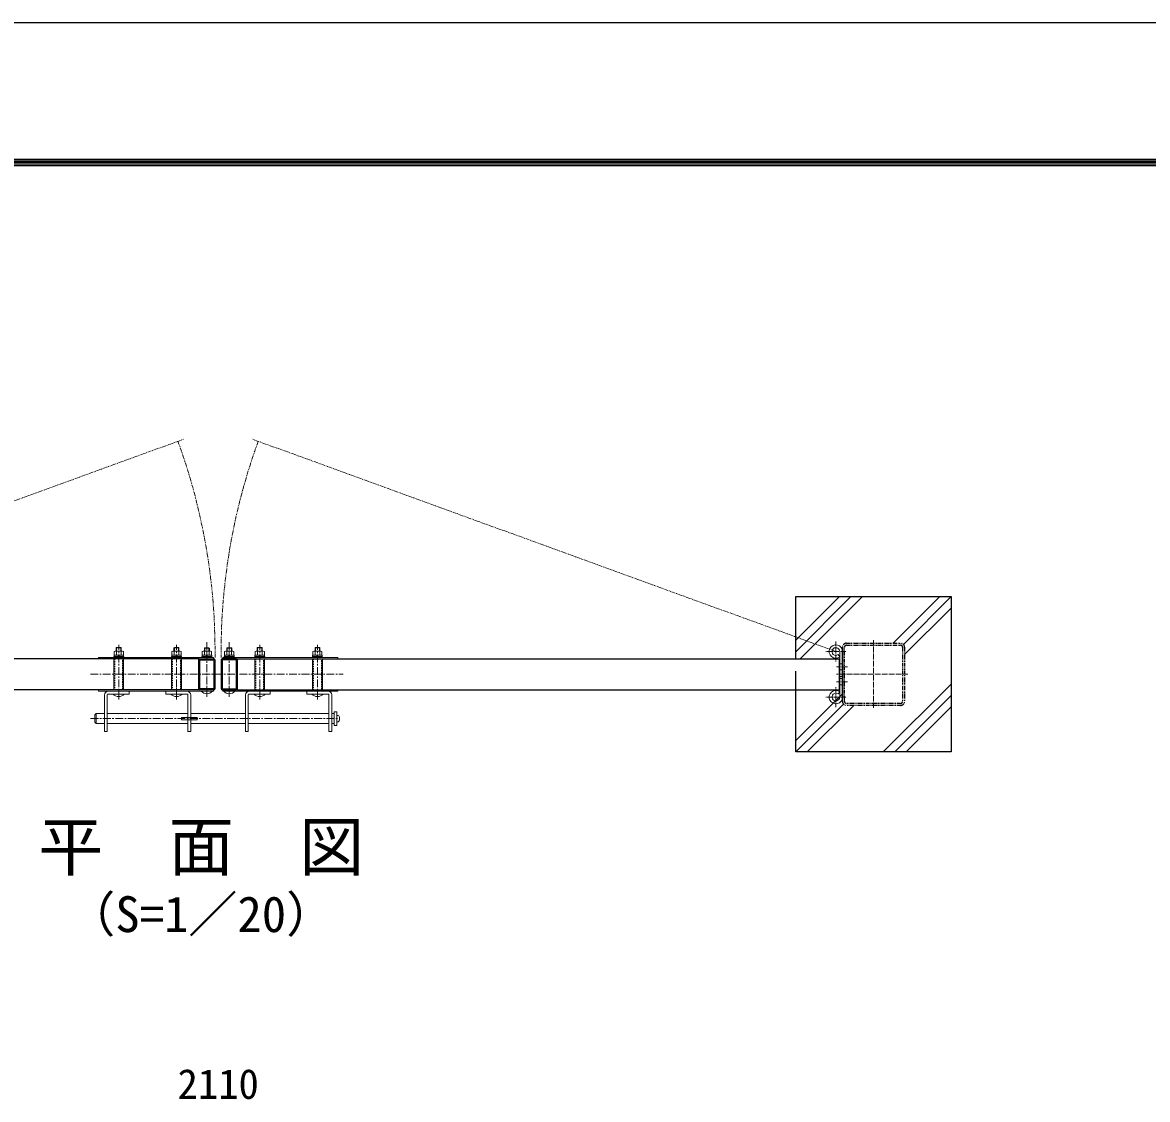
# Model space of a CAD drawing. Units: millimetres, scale not verified. Extents: x -4200 to 4200, y -2970 to 2970.
# Drawn here: x 797 to 2608, y 1236 to 2970 of the extents above; entities that cross this region are included whole.
import ezdxf
from ezdxf.enums import TextEntityAlignment as Align

# ---------------------------------------------------------------- set-up
doc = ezdxf.new("R2010")
doc.units = ezdxf.units.MM
doc.header["$LTSCALE"] = 10
for name, pattern in [('USER1', [2, 1.25, -0.25, 0.25, -0.25]), ('USER2', [1.125, 0.75, -0.125, 0.125, -0.125]), ('USER3', [0.375, 0.25, -0.125]), ('USER4', [1.25, 0.625, -0.125, 0.125, -0.125, 0.125, -0.125])]:
    doc.linetypes.add(name, pattern=pattern)
for name, color, linetype, lineweight in [('0-0_D-TTL-TXT', 7, 'Continuous', 25), ('0-1_D-TTL', 7, 'Continuous', 25), ('0-2_D-STR1', 1, 'Continuous', 25), ('0-4_D-STR-DIM', 7, 'Continuous', 13), ('0-7_D-BMK', 2, 'USER1', 13), ('0-8_D-STR4', 7, 'Continuous', 25), ('0-A_D-STR3', 3, 'Continuous', 13)]:
    doc.layers.add(name, color=color, linetype=linetype, lineweight=lineweight)
doc.styles.add('ＭＳ ゴシック', font='')
doc.styles.get('ＭＳ ゴシック').set_extended_font_data('MS Gothic')

msp = doc.modelspace()

# ---------------------------------------------------------------- linework, layer by layer
at = {"layer": '0-1_D-TTL', "color": 2}
msp.add_lwpolyline([(-4200, 2970), (4200, 2970), (4200, -2970), (-4200, -2970)], close=True, dxfattribs=at)
at = {"layer": '0-1_D-TTL'}
for points in [[(-3930, 2750), (3930, 2750), (3930, -2750), (-3930, -2750)], [(-3927.5, 2747.5), (3927.5, 2747.5), (3927.5, -2747.5), (-3927.5, -2747.5)], [(-3925, 2745), (3925, 2745), (3925, -2745), (-3925, -2745)], [(-3922.5, 2742.5), (3922.5, 2742.5), (3922.5, -2742.5), (-3922.5, -2742.5)], [(-3920, 2740), (3920, 2740), (3920, -2740), (-3920, -2740)]]:
    msp.add_lwpolyline(points, close=True, dxfattribs=at)
at = {"layer": '0-2_D-STR1'}
for p, q in [((2116.7, 1964.36), (2116.7, 1884.06)), ((2116.7, 1877.16), (2116.7, 1964.36)), ((1080.7, 1945.76), (111.7, 1945.76)), ((1080.7, 1897.36), (1080.7, 1944.16)), ((1080.7, 1897.36), (1080.7, 1944.16)), ((1082.3, 1945.76), (1105.1, 1945.76)), ((1082.3, 1945.76), (1105.1, 1945.76)), ((1106.7, 1944.16), (1106.7, 1897.36)), ((1106.7, 1944.16), (1106.7, 1897.36)), ((1116.7, 1944.16), (1116.7, 1897.36)), ((1116.7, 1944.16), (1116.7, 1897.36)), ((1141.1, 1945.76), (1118.3, 1945.76)), ((1141.1, 1945.76), (1118.3, 1945.76)), ((1142.7, 1945.76), (2111.7, 1945.76)), ((1142.7, 1897.36), (1142.7, 1944.16)), ((1142.7, 1897.36), (1142.7, 1944.16)), ((2111.7, 1895.76), (2111.7, 1945.76)), ((1080.7, 1895.76), (111.7, 1895.76)), ((1105.1, 1895.76), (1082.3, 1895.76)), ((1105.1, 1895.76), (1082.3, 1895.76)), ((1118.3, 1895.76), (1141.1, 1895.76)), ((1118.3, 1895.76), (1141.1, 1895.76)), ((1142.7, 1895.76), (2111.7, 1895.76))]:
    msp.add_line(p, q, dxfattribs=at)
at = {"layer": '0-2_D-STR1', "linetype": 'USER4'}
for p, q in [((2119.9, 1877.16), (2119.9, 1964.36)), ((2123.1, 1970.76), (2210.3, 1970.76)), ((2123.1, 1967.56), (2210.3, 1967.56)), ((2213.5, 1964.36), (2213.5, 1877.16)), ((2216.7, 1964.36), (2216.7, 1877.16)), ((2210.3, 1873.96), (2123.1, 1873.96)), ((2210.3, 1870.76), (2123.1, 1870.76))]:
    msp.add_line(p, q, dxfattribs=at)
at = {"layer": '0-2_D-STR1'}
for points in [[(1105.1, 1897.36), (1082.3, 1897.36), (1082.3, 1944.16), (1105.1, 1944.16)], [(1105.1, 1897.36), (1082.3, 1897.36), (1082.3, 1944.16), (1105.1, 1944.16)], [(1118.3, 1897.36), (1141.1, 1897.36), (1141.1, 1944.16), (1118.3, 1944.16)], [(1118.3, 1897.36), (1141.1, 1897.36), (1141.1, 1944.16), (1118.3, 1944.16)]]:
    msp.add_lwpolyline(points, close=True, dxfattribs=at)
at = {"layer": '0-2_D-STR1', "linetype": 'USER4'}
for centre, radius, start, end in [((2123.1, 1964.36), 6.4, 90, 180), ((2123.1, 1964.36), 3.2, 90, 180), ((2210.3, 1964.36), 6.4, 0, 90), ((2210.3, 1964.36), 3.2, 0, 90), ((2123.1, 1877.16), 6.4, 180, 270), ((2123.1, 1877.16), 3.2, 180, 270), ((2210.3, 1877.16), 6.4, 270, 0), ((2210.3, 1877.16), 3.2, 270, 0)]:
    msp.add_arc(centre, radius, start, end, dxfattribs=at)
at = {"layer": '0-2_D-STR1'}
for centre, start, end in [((1082.3, 1944.16), 90, 180), ((1082.3, 1944.16), 90, 180), ((1105.1, 1944.16), 0, 90), ((1105.1, 1944.16), 0, 90), ((1118.3, 1944.16), 90, 180), ((1118.3, 1944.16), 90, 180), ((1141.1, 1944.16), 0, 90), ((1141.1, 1944.16), 0, 90), ((1082.3, 1897.36), 180, 270), ((1082.3, 1897.36), 180, 270), ((1105.1, 1897.36), 270, 0), ((1105.1, 1897.36), 270, 0), ((1118.3, 1897.36), 180, 270), ((1118.3, 1897.36), 180, 270), ((1141.1, 1897.36), 270, 0), ((1141.1, 1897.36), 270, 0)]:
    msp.add_arc(centre, 1.6, start, end, dxfattribs=at)
at = {"layer": '0-7_D-BMK', "linetype": 'USER4'}
for p, q in [((117.4, 1957.46), (1056.95, 2299.43)), ((2106, 1957.46), (1166.45, 2299.43))]:
    msp.add_line(p, q, dxfattribs=at)
at = {"layer": '0-7_D-BMK', "linetype": 'USER2'}
for p, q in [((2106, 1973.73), (2106, 1941.2)), ((2166.7, 1975.76), (2166.7, 1865.76)), ((2122.27, 1957.46), (2089.74, 1957.46)), ((2124.9, 1932.76), (2107.2, 1932.76)), ((2221.7, 1920.76), (2107.2, 1920.76)), ((2124.9, 1908.76), (2107.2, 1908.76)), ((2122.27, 1884.06), (2089.74, 1884.06)), ((2106, 1867.8), (2106, 1900.33))]:
    msp.add_line(p, q, dxfattribs=at)
at = {"layer": '0-7_D-BMK'}
for p, q in [((951.71, 1879.96), (951.71, 1968.03)), ((1044.71, 1879.96), (1044.71, 1968.03)), ((1044.71, 1879.96), (1044.71, 1968.03)), ((1093.71, 1884.46), (1093.71, 1972.53)), ((1129.71, 1884.46), (1129.71, 1972.53)), ((1178.71, 1879.96), (1178.71, 1968.03)), ((1271.7, 1879.96), (1271.7, 1968.03)), ((1093.71, 1951.06), (1093.71, 1942.76)), ((1129.71, 1951.06), (1129.71, 1942.76)), ((906.19, 1920.76), (1312.85, 1920.76)), ((951.71, 1896.46), (951.71, 1885.96)), ((1044.71, 1890.46), (1044.71, 1898.76)), ((1044.71, 1896.46), (1044.71, 1885.96)), ((1093.71, 1890.46), (1093.71, 1898.76)), ((1129.71, 1890.46), (1129.71, 1898.76)), ((1178.71, 1890.46), (1178.71, 1898.76)), ((1178.71, 1896.46), (1178.71, 1885.96)), ((1271.7, 1896.46), (1271.7, 1885.96)), ((906.46, 1849.46), (1303.96, 1849.46))]:
    msp.add_line(p, q, dxfattribs=at)
at = {"layer": '0-7_D-BMK', "linetype": 'USER4'}
for centre, start, end in [((117.4, 1957.46), 359.45568, 20), ((2106, 1957.46), 160, 180.54432)]:
    msp.add_arc(centre, 989.39, start, end, dxfattribs=at)
at = {"layer": '0-8_D-STR4'}
for p, q in [((2041.7, 2045.76), (2291.7, 2045.76)), ((2041.7, 1975.51), (2111.95, 2045.76)), ((2041.7, 1957.13), (2130.34, 2045.76)), ((2041.7, 1945.76), (2041.7, 2045.76)), ((2048.72, 1945.76), (2148.72, 2045.76)), ((2198.32, 1970.76), (2273.32, 2045.76)), ((2216.7, 1952.38), (2291.7, 2027.38)), ((2041.7, 1795.76), (2041.7, 1925.76)), ((2182.37, 1795.76), (2291.7, 1905.1)), ((2042.15, 1814.6), (2116.7, 1889.15)), ((2200.75, 1795.76), (2291.7, 1886.71)), ((2041.7, 1795.76), (2118.58, 1872.64)), ((2060.09, 1795.76), (2135.09, 1870.76)), ((2219.14, 1795.76), (2291.7, 1868.33)), ((2291.7, 1795.76), (2041.7, 1795.76))]:
    msp.add_line(p, q, dxfattribs=at)
msp.add_lwpolyline([(2214.83, 1968.89), (2291.7, 2045.76), (2291.7, 1795.76)], dxfattribs=at)
at = {"layer": '0-A_D-STR3'}
for p, q in [((944.46, 1951.66), (944.46, 1957.46)), ((957.74, 1958.16), (946.19, 1958.16)), ((948.39, 1963.96), (947.71, 1963.28)), ((947.71, 1958.16), (947.71, 1963.28)), ((948.21, 1951.66), (948.21, 1957.46)), ((948.39, 1958.16), (948.39, 1963.96)), ((948.39, 1963.96), (955.03, 1963.96)), ((955.03, 1958.16), (955.03, 1963.96)), ((955.71, 1958.16), (955.71, 1963.28)), ((955.71, 1951.66), (955.71, 1957.46)), ((959.46, 1951.66), (959.46, 1957.46)), ((1037.21, 1951.66), (1037.21, 1957.46)), ((1050.48, 1958.16), (1038.94, 1958.16)), ((1041.38, 1963.96), (1040.71, 1963.28)), ((1040.71, 1958.16), (1040.71, 1963.28)), ((1040.96, 1951.66), (1040.96, 1957.46)), ((1041.38, 1958.16), (1041.38, 1963.96)), ((1041.38, 1963.96), (1048.03, 1963.96)), ((1048.03, 1958.16), (1048.03, 1963.96)), ((1048.46, 1951.66), (1048.46, 1957.46)), ((1048.71, 1958.16), (1048.71, 1963.28)), ((1052.21, 1951.66), (1052.21, 1957.46)), ((1086.21, 1951.66), (1086.21, 1957.46)), ((1099.48, 1958.16), (1087.94, 1958.16)), ((1090.38, 1963.46), (1089.71, 1962.78)), ((1089.71, 1958.16), (1089.71, 1962.78)), ((1089.96, 1951.66), (1089.96, 1957.46)), ((1090.38, 1958.16), (1090.38, 1963.46)), ((1090.38, 1963.46), (1097.03, 1963.46)), ((1097.03, 1958.16), (1097.03, 1963.46)), ((1097.46, 1951.66), (1097.46, 1957.46)), ((1097.71, 1958.16), (1097.71, 1962.78)), ((1101.21, 1951.66), (1101.21, 1957.46)), ((1122.21, 1951.66), (1122.21, 1957.46)), ((1123.93, 1958.16), (1135.47, 1958.16)), ((1125.71, 1958.16), (1125.71, 1962.78)), ((1125.96, 1951.66), (1125.96, 1957.46)), ((1126.38, 1958.16), (1126.38, 1963.46)), ((1133.03, 1963.46), (1126.38, 1963.46)), ((1133.03, 1958.16), (1133.03, 1963.46)), ((1133.03, 1963.46), (1133.71, 1962.78)), ((1133.46, 1951.66), (1133.46, 1957.46)), ((1133.71, 1958.16), (1133.71, 1962.78)), ((1137.21, 1951.66), (1137.21, 1957.46)), ((1171.21, 1951.66), (1171.21, 1957.46)), ((1172.93, 1958.16), (1184.47, 1958.16)), ((1174.71, 1958.16), (1174.71, 1963.28)), ((1174.96, 1951.66), (1174.96, 1957.46)), ((1175.38, 1958.16), (1175.38, 1963.96)), ((1182.03, 1963.96), (1175.38, 1963.96)), ((1182.03, 1958.16), (1182.03, 1963.96)), ((1182.03, 1963.96), (1182.71, 1963.28)), ((1182.46, 1951.66), (1182.46, 1957.46)), ((1182.71, 1958.16), (1182.71, 1963.28)), ((1186.21, 1951.66), (1186.21, 1957.46)), ((1263.95, 1951.66), (1263.95, 1957.46)), ((1265.68, 1958.16), (1277.22, 1958.16)), ((1267.7, 1958.16), (1267.7, 1963.28)), ((1267.7, 1951.66), (1267.7, 1957.46)), ((1268.38, 1958.16), (1268.38, 1963.96)), ((1275.03, 1963.96), (1268.38, 1963.96)), ((1275.03, 1958.16), (1275.03, 1963.96)), ((1275.03, 1963.96), (1275.7, 1963.28)), ((1275.2, 1951.66), (1275.2, 1957.46)), ((1275.7, 1958.16), (1275.7, 1963.28)), ((1278.95, 1951.66), (1278.95, 1957.46)), ((2112.2, 1957.46), (2112.2, 1884.06)), ((919.21, 1948.06), (919.21, 1945.76)), ((1104.21, 1948.06), (919.21, 1948.06)), ((1104.21, 1945.76), (919.21, 1945.76)), ((959.96, 1948.06), (943.96, 1948.06)), ((959.66, 1951.66), (944.26, 1951.66)), ((944.26, 1951.66), (944.26, 1949.66)), ((944.26, 1949.66), (959.66, 1949.66)), ((959.46, 1951.66), (944.46, 1951.66)), ((951.46, 1951.66), (951.46, 1949.66)), ((961.46, 1948.06), (951.96, 1948.06)), ((952.46, 1951.66), (952.46, 1949.66)), ((959.66, 1949.66), (959.66, 1951.66)), ((959.66, 1895.76), (959.66, 1945.76)), ((959.96, 1949.66), (959.96, 1948.06)), ((1052.71, 1948.06), (1036.71, 1948.06)), ((1052.41, 1951.66), (1037.01, 1951.66)), ((1037.01, 1951.66), (1037.01, 1949.66)), ((1037.01, 1949.66), (1052.41, 1949.66)), ((1052.21, 1951.66), (1037.21, 1951.66)), ((1044.21, 1951.66), (1044.21, 1949.66)), ((1045.21, 1951.66), (1045.21, 1949.66)), ((1052.41, 1949.66), (1052.41, 1951.66)), ((1052.71, 1949.66), (1052.71, 1948.06)), ((1101.71, 1948.06), (1085.71, 1948.06)), ((1101.41, 1951.66), (1086.01, 1951.66)), ((1086.01, 1951.66), (1086.01, 1949.66)), ((1086.01, 1949.66), (1101.41, 1949.66)), ((1101.21, 1951.66), (1086.21, 1951.66)), ((1093.21, 1951.66), (1093.21, 1949.66)), ((1094.21, 1951.66), (1094.21, 1949.66)), ((1101.41, 1949.66), (1101.41, 1951.66)), ((1101.71, 1949.66), (1101.71, 1948.06)), ((1104.21, 1948.06), (1104.21, 1945.76)), ((1119.21, 1948.06), (1119.21, 1945.76)), ((1119.21, 1948.06), (1304.21, 1948.06)), ((1119.21, 1945.76), (1304.21, 1945.76)), ((1121.71, 1949.66), (1121.71, 1948.06)), ((1121.71, 1948.06), (1137.71, 1948.06)), ((1122.01, 1951.66), (1137.41, 1951.66)), ((1122.01, 1949.66), (1122.01, 1951.66)), ((1137.41, 1949.66), (1122.01, 1949.66)), ((1122.21, 1951.66), (1137.21, 1951.66)), ((1129.21, 1951.66), (1129.21, 1949.66)), ((1130.21, 1951.66), (1130.21, 1949.66)), ((1137.41, 1951.66), (1137.41, 1949.66)), ((1170.71, 1949.66), (1170.71, 1948.06)), ((1170.71, 1948.06), (1186.71, 1948.06)), ((1170.71, 1948.06), (1186.71, 1948.06)), ((1171.01, 1951.66), (1186.41, 1951.66)), ((1171.01, 1949.66), (1171.01, 1951.66)), ((1186.41, 1949.66), (1171.01, 1949.66)), ((1171.21, 1951.66), (1186.21, 1951.66)), ((1178.21, 1951.66), (1178.21, 1949.66)), ((1179.21, 1951.66), (1179.21, 1949.66)), ((1186.41, 1951.66), (1186.41, 1949.66)), ((1261.95, 1948.06), (1271.45, 1948.06)), ((1263.45, 1949.66), (1263.45, 1948.06)), ((1263.45, 1948.06), (1279.45, 1948.06)), ((1263.75, 1951.66), (1279.15, 1951.66)), ((1263.75, 1949.66), (1263.75, 1951.66)), ((1279.15, 1949.66), (1263.75, 1949.66)), ((1263.95, 1951.66), (1278.95, 1951.66)), ((1270.95, 1951.66), (1270.95, 1949.66)), ((1271.95, 1951.66), (1271.95, 1949.66)), ((1279.15, 1951.66), (1279.15, 1949.66)), ((1304.21, 1948.06), (1304.21, 1945.76)), ((2112.2, 1948.74), (2109.59, 1952.41)), ((2116.7, 1937.76), (2112.2, 1937.76)), ((2116.7, 1927.76), (2112.2, 1927.76)), ((2116.7, 1917.01), (2112.2, 1917.01)), ((2116.7, 1913.76), (2112.2, 1913.76)), ((2116.7, 1903.76), (2112.2, 1903.76)), ((919.21, 1893.46), (919.21, 1895.76)), ((1104.21, 1895.76), (919.21, 1895.76)), ((1104.21, 1893.46), (919.21, 1893.46)), ((933.21, 1887.46), (933.21, 1828.46)), ((934.71, 1893.46), (968.71, 1893.46)), ((934.71, 1888.96), (968.71, 1888.96)), ((960.71, 1888.96), (942.71, 1888.96)), ((959.71, 1888.96), (943.71, 1888.96)), ((961.46, 1893.46), (951.96, 1893.46)), ((968.71, 1888.96), (968.71, 1893.46)), ((1061.71, 1893.46), (1027.71, 1893.46)), ((1027.71, 1888.96), (1027.71, 1893.46)), ((1061.71, 1888.96), (1027.71, 1888.96)), ((1053.71, 1888.96), (1035.71, 1888.96)), ((1052.71, 1888.96), (1036.71, 1888.96)), ((1063.21, 1887.46), (1063.21, 1828.46)), ((1102.71, 1893.46), (1084.71, 1893.46)), ((1104.21, 1893.46), (1104.21, 1895.76)), ((1119.21, 1893.46), (1119.21, 1895.76)), ((1119.21, 1895.76), (1304.21, 1895.76)), ((1119.21, 1893.46), (1304.21, 1893.46)), ((1120.71, 1893.46), (1138.71, 1893.46)), ((1160.21, 1887.46), (1160.21, 1828.46)), ((1161.71, 1893.46), (1195.71, 1893.46)), ((1161.71, 1888.96), (1195.71, 1888.96)), ((1169.71, 1888.96), (1187.71, 1888.96)), ((1170.71, 1888.96), (1186.71, 1888.96)), ((1195.71, 1888.96), (1195.71, 1893.46)), ((1288.7, 1893.46), (1254.7, 1893.46)), ((1254.7, 1888.96), (1254.7, 1893.46)), ((1288.7, 1888.96), (1254.7, 1888.96)), ((1261.95, 1893.46), (1271.45, 1893.46)), ((1262.7, 1888.96), (1280.7, 1888.96)), ((1263.7, 1888.96), (1279.7, 1888.96)), ((1290.2, 1887.46), (1290.2, 1828.46)), ((1304.21, 1893.46), (1304.21, 1895.76)), ((2112.2, 1892.78), (2109.59, 1889.12)), ((915.46, 1857.46), (928.71, 1857.46)), ((915.46, 1857.46), (915.46, 1841.46)), ((933.21, 1857.46), (1063.21, 1857.46)), ((1067.71, 1857.46), (1155.71, 1857.46)), ((1160.21, 1857.46), (1290.2, 1857.46)), ((1294.7, 1857.46), (1298.46, 1857.46)), ((1298.46, 1860.46), (1298.46, 1838.46)), ((1298.46, 1857.46), (1298.46, 1841.46)), ((1298.46, 1855.46), (1298.46, 1843.46)), ((1302.96, 1844.21), (1302.96, 1854.71)), ((1303.86, 1854.71), (1302.96, 1854.71)), ((1306.86, 1847.21), (1306.86, 1851.71)), ((1063.21, 1841.46), (933.21, 1841.46)), ((1155.71, 1841.46), (1067.71, 1841.46)), ((1290.2, 1841.46), (1160.21, 1841.46)), ((1298.46, 1841.46), (1294.7, 1841.46)), ((1303.86, 1844.21), (1302.96, 1844.21))]:
    msp.add_line(p, q, dxfattribs=at)
at = {"layer": '0-A_D-STR3', "linetype": 'USER3'}
for p, q in [((945.36, 1945.76), (945.36, 1895.76)), ((958.06, 1895.76), (958.06, 1945.76)), ((1038.36, 1945.76), (1038.36, 1895.76)), ((1051.06, 1895.76), (1051.06, 1945.76)), ((1172.36, 1945.76), (1172.36, 1895.76)), ((1185.06, 1895.76), (1185.06, 1945.76)), ((1265.35, 1945.76), (1265.35, 1895.76)), ((1278.05, 1895.76), (1278.05, 1945.76))]:
    msp.add_line(p, q, dxfattribs=at)
at = {"layer": '0-A_D-STR3'}
for points in [[(947.71, 1963.28), (955.71, 1963.28), (955.03, 1963.96)], [(1040.71, 1963.28), (1048.71, 1963.28), (1048.03, 1963.96)], [(1089.71, 1962.78), (1097.71, 1962.78), (1097.03, 1963.46)], [(1133.71, 1962.78), (1125.71, 1962.78), (1126.38, 1963.46)], [(1182.71, 1963.28), (1174.71, 1963.28), (1175.38, 1963.96)], [(1275.7, 1963.28), (1267.7, 1963.28), (1268.38, 1963.96)], [(959.66, 1945.76), (943.76, 1945.76), (943.76, 1895.76)], [(959.96, 1949.66), (943.96, 1949.66), (943.96, 1948.06)], [(1052.71, 1949.66), (1036.71, 1949.66), (1036.71, 1948.06)], [(1036.76, 1895.76), (1052.66, 1895.76), (1052.66, 1945.76)], [(1052.66, 1945.76), (1036.76, 1945.76), (1036.76, 1895.76)], [(1101.71, 1949.66), (1085.71, 1949.66), (1085.71, 1948.06)], [(1121.71, 1949.66), (1137.71, 1949.66), (1137.71, 1948.06)], [(1170.71, 1949.66), (1186.71, 1949.66), (1186.71, 1948.06)], [(1170.76, 1895.76), (1186.66, 1895.76), (1186.66, 1945.76)], [(1186.66, 1945.76), (1170.76, 1945.76), (1170.76, 1895.76)], [(1263.45, 1949.66), (1279.45, 1949.66), (1279.45, 1948.06)], [(1263.75, 1895.76), (1279.65, 1895.76), (1279.65, 1945.76)], [(1279.65, 1945.76), (1263.75, 1945.76), (1263.75, 1895.76)], [(928.71, 1887.46), (928.71, 1828.46), (933.21, 1828.46)], [(1067.71, 1887.46), (1067.71, 1828.46), (1063.21, 1828.46)], [(1155.71, 1887.46), (1155.71, 1828.46), (1160.21, 1828.46)], [(1294.7, 1887.46), (1294.7, 1828.46), (1290.2, 1828.46)], [(928.71, 1841.46), (915.46, 1841.46), (913.46, 1843.46), (913.46, 1855.46), (915.46, 1857.46)], [(1298.46, 1838.46), (1302.96, 1838.46), (1302.96, 1860.46), (1298.46, 1860.46)]]:
    msp.add_lwpolyline(points, dxfattribs=at)
msp.add_lwpolyline([(1052.96, 1847.46), (1077.96, 1847.46), (1077.96, 1851.46), (1052.96, 1851.46)], close=True, dxfattribs=at)
for centre, radius, start, end in [((946.33, 1955.32), 2.85, 48.86505, 131.13495), ((951.96, 1947.77), 10.39, 68.85295, 111.14705), ((957.58, 1955.32), 2.85, 48.83491, 131.16509), ((1039.08, 1955.32), 2.85, 48.86505, 131.13495), ((1044.71, 1947.77), 10.39, 68.85295, 111.14705), ((1050.33, 1955.32), 2.85, 48.83491, 131.16509), ((1088.08, 1955.32), 2.85, 48.86505, 131.13495), ((1093.71, 1947.77), 10.39, 68.85295, 111.14705), ((1099.33, 1955.32), 2.85, 48.83491, 131.16509), ((1124.08, 1955.32), 2.85, 48.83491, 131.16509), ((1129.71, 1947.77), 10.39, 68.85295, 111.14705), ((1135.33, 1955.32), 2.85, 48.86505, 131.13495), ((1173.08, 1955.32), 2.85, 48.83491, 131.16509), ((1178.71, 1947.77), 10.39, 68.85295, 111.14705), ((1184.33, 1955.32), 2.85, 48.86505, 131.13495), ((1265.83, 1955.32), 2.85, 48.83491, 131.16509), ((1271.45, 1947.77), 10.39, 68.85295, 111.14705), ((1277.08, 1955.32), 2.85, 48.86505, 131.13495), ((2106, 1957.46), 10.7, 0, 305.41111), ((2106, 1957.46), 6.2, 0, 305.41111), ((934.71, 1887.46), 6, 90, 180), ((934.71, 1887.46), 1.5, 90, 180), ((951.71, 1897.09), 12.12, 222.07502, 317.92498), ((1044.71, 1897.09), 12.12, 222.07502, 317.92498), ((1061.71, 1887.46), 6, 0, 90), ((1061.71, 1887.46), 1.5, 0, 90), ((1093.71, 1901.59), 12.12, 222.07502, 317.92498), ((1129.71, 1901.59), 12.12, 222.07502, 317.92498), ((1161.71, 1887.46), 6, 90, 180), ((1161.71, 1887.46), 1.5, 90, 180), ((1178.71, 1897.09), 12.12, 222.07502, 317.92498), ((1271.7, 1897.09), 12.12, 222.07502, 317.92498), ((1288.7, 1887.46), 6, 0, 90), ((1288.7, 1887.46), 1.5, 0, 90), ((2106, 1884.06), 10.7, 54.58889, 0), ((2106, 1884.06), 6.2, 54.58889, 0), ((1303.86, 1851.71), 3, 0, 90), ((1303.86, 1847.21), 3, 270, 0)]:
    msp.add_arc(centre, radius, start, end, dxfattribs=at)

# ---------------------------------------------------------------- texts
at = {"layer": '0-0_D-TTL-TXT', "style": 'ＭＳ ゴシック'}
for s, height, p in [('平\u3000面\u3000図', 76.98, (822.13, 1581.68)), ('（S=1／20）', 57.7, (867.61, 1488.48))]:
    msp.add_text(s, height=height, dxfattribs=at).set_placement(p, align=Align.BOTTOM_LEFT)
at = {"layer": '0-4_D-STR-DIM', "style": 'ＭＳ ゴシック'}
msp.add_text('2110', height=48.09, dxfattribs=at).set_placement((1046.45, 1222.85), align=Align.BOTTOM_LEFT)

doc.saveas('drawing.dxf')
